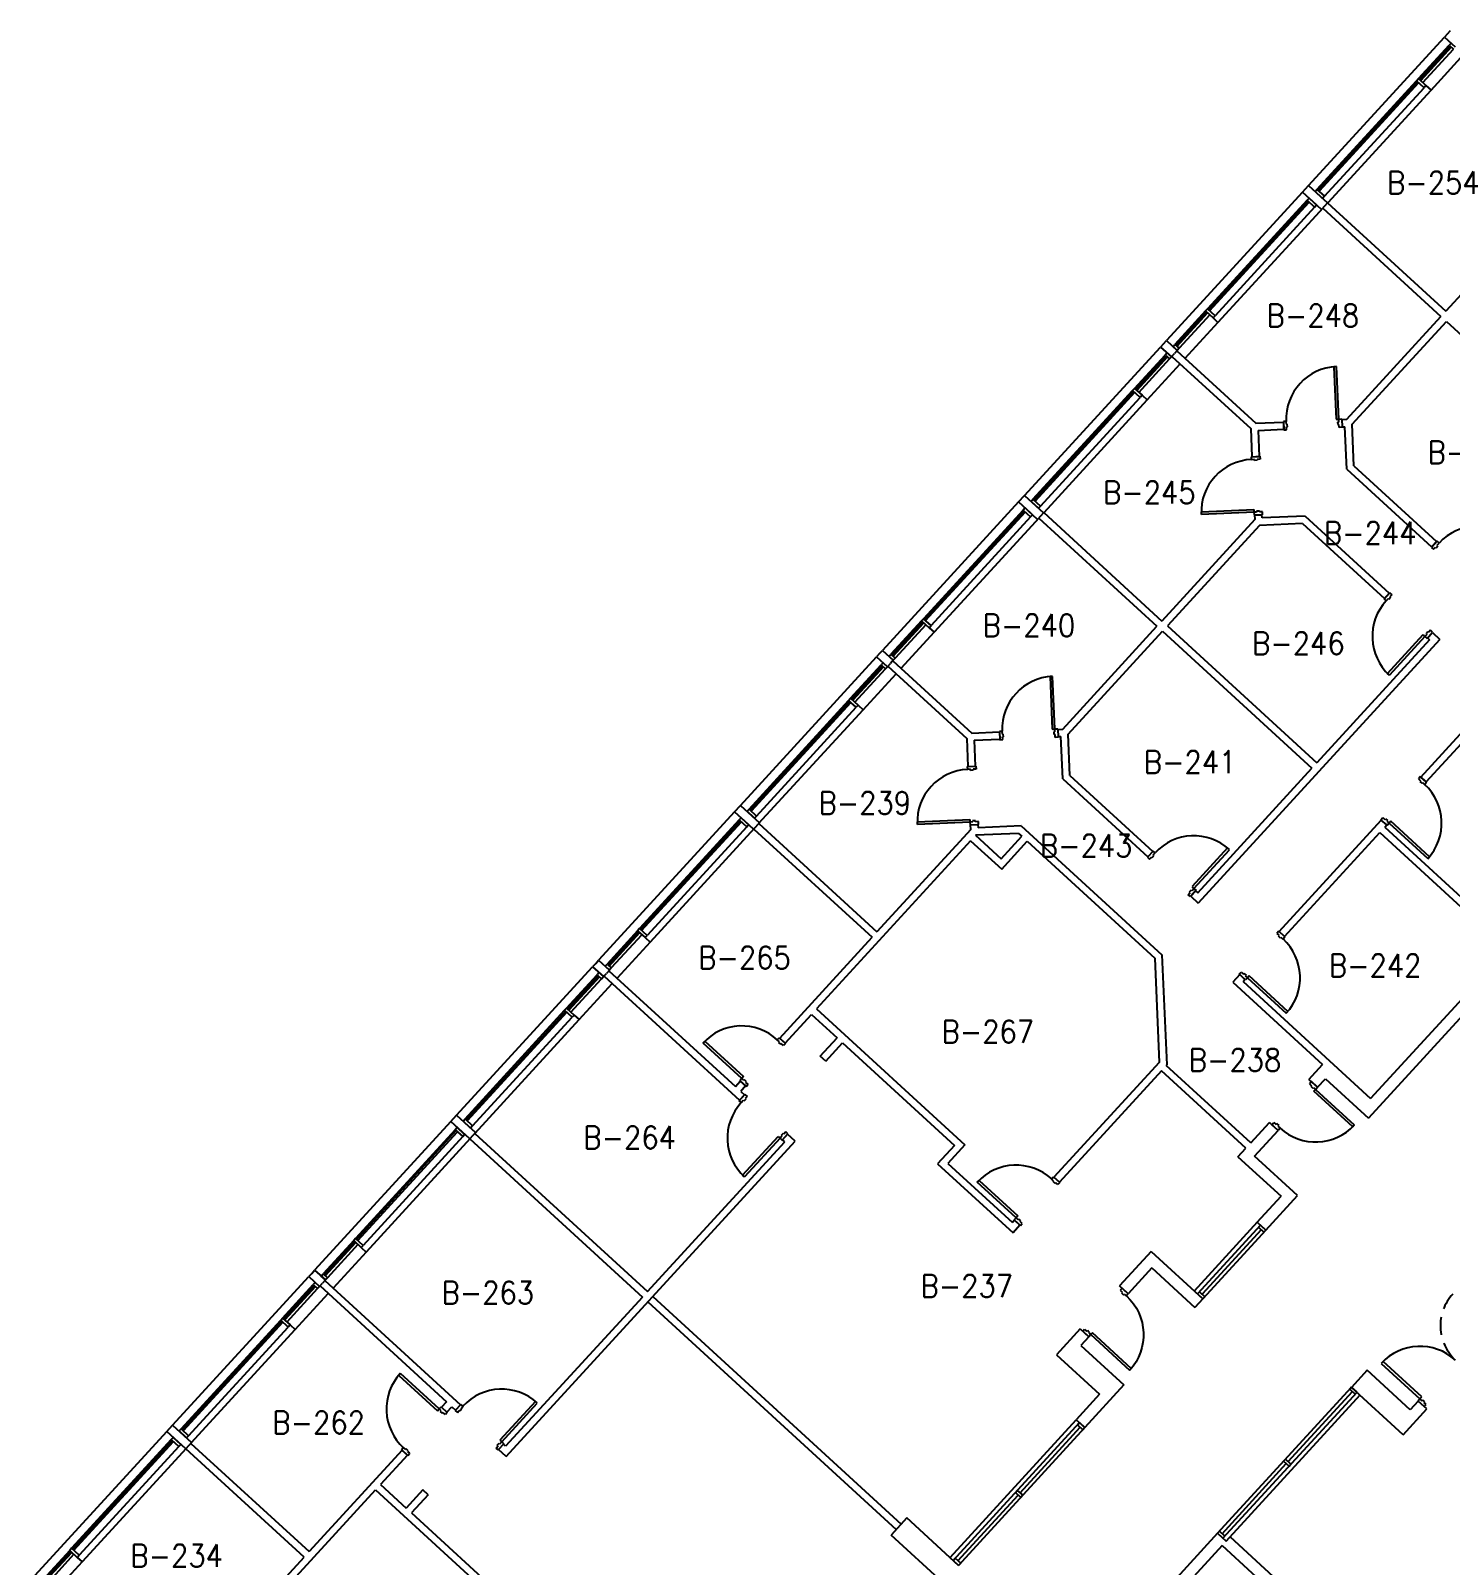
# Model space of a CAD drawing. Header units: inches. Extents: x 0 to 15110, y -1099 to 7181.
# Drawn here: x 2218 to 3191, y 2431 to 3482 of the extents above; entities that cross this region are included whole.
import ezdxf
from ezdxf.enums import TextEntityAlignment as Align

# ---------------------------------------------------------------- set-up
doc = ezdxf.new("R2010")
doc.units = ezdxf.units.IN
doc.header["$LTSCALE"] = 48
doc.header["$MEASUREMENT"] = 0
doc.linetypes.add('HIDDEN', pattern=[0.375, 0.25, -0.125])
doc.layers.get('0').update_dxf_attribs({"linetype": 'CONTINUOUS'})
for name, color, linetype in [('A-DOOR', 5, 'CONTINUOUS'), ('A-GLAZ', 1, 'CONTINUOUS'), ('A-GLAZ-DETL', 5, 'CONTINUOUS'), ('A-WALL', 7, 'CONTINUOUS'), ('A-WALL-SILL', 3, 'CONTINUOUS'), ('SP-RMNO', 7, 'CONTINUOUS'), ('SP-ROOM', 7, 'CONTINUOUS'), ('SP-ROOMF', 7, 'CONTINUOUS')]:
    doc.layers.add(name, color=color, linetype=linetype)
doc.layers.get('0').off()
doc.layers.get('SP-ROOM').off()
doc.layers.get('SP-ROOMF').off()
doc.styles.add('ROMANS', font='ROMANS', dxfattribs={"width": 0.78})

# ---------------------------------------------------------------- blocks, each defined once
blk = doc.blocks.new('FMGRM1')
at = {"style": 'ROMANS', "width": 0.9}
for tag, p in [('DATA1', (0, -0.284)), ('DATA2', (0, -0.443)), ('DATA3', (0, -0.602)), ('DATA4', (0, -0.762)), ('DATA5', (0, -0.921))]:
    blk.add_attdef(tag, text='', height=0.117, dxfattribs=at).set_placement(p, align=Align.CENTER)
at = {"layer": 'SP-RMNO', "style": 'ROMANS', "width": 0.9}
blk.add_attdef('RMNUMB', text='', height=0.16, dxfattribs=at).set_placement((0, 0), align=Align.MIDDLE)

msp = doc.modelspace()

# ---------------------------------------------------------------- linework, layer by layer
at = {"layer": 'A-DOOR', "linetype": 'Continuous'}
for p, q in [((3112.7, 3252), (3110.9, 3251.9)), ((3110.9, 3251.9), (3112.5, 3215.9)), ((3114.3, 3216), (3112.7, 3252)), ((3076.3, 3214.4), (3076.6, 3208.6)), ((3078.3, 3214.4), (3076.3, 3214.4)), ((3076.6, 3208.6), (3078.5, 3208.7)), ((3078.4, 3212.5), (3078.3, 3214.4)), ((3079, 3212.5), (3078.4, 3212.5)), ((3078.5, 3210.6), (3079.1, 3210.7)), ((3078.5, 3208.7), (3078.5, 3210.6)), ((3079.1, 3210.7), (3079, 3212.5)), ((3112.5, 3215.9), (3114.3, 3216)), ((3113.7, 3214), (3114.3, 3214.1)), ((3113.8, 3212.2), (3113.7, 3214)), ((3114.4, 3212.2), (3113.8, 3212.2)), ((3114.3, 3216), (3116.3, 3216.1)), ((3114.3, 3214.1), (3114.3, 3216)), ((3114.5, 3210.3), (3114.4, 3212.2)), ((3116.5, 3210.4), (3114.5, 3210.3)), ((3116.3, 3216.1), (3116.5, 3210.4)), ((3054.5, 3190.2), (3060.2, 3190.5)), ((3054.5, 3188.2), (3054.5, 3190.2)), ((3056.5, 3188.3), (3054.5, 3188.2)), ((3056.5, 3187.7), (3056.5, 3188.3)), ((3058.4, 3187.8), (3056.5, 3187.7)), ((3060.3, 3188.5), (3058.3, 3188.4)), ((3058.3, 3188.4), (3058.4, 3187.8)), ((3060.2, 3190.5), (3060.3, 3188.5)), ((3020.1, 3152.4), (3056, 3154)), ((3020.1, 3150.7), (3020.1, 3152.4)), ((3056.1, 3152.3), (3020.1, 3150.7)), ((3056, 3154), (3056.1, 3152.3)), ((3058, 3152.3), (3056.1, 3152.3)), ((3056.1, 3152.3), (3056.2, 3150.3)), ((3056.2, 3150.3), (3061.9, 3150.5)), ((3059.9, 3153), (3058, 3153)), ((3058, 3153), (3058, 3152.3)), ((3059.9, 3152.4), (3059.9, 3153)), ((3061.9, 3152.5), (3059.9, 3152.4)), ((3061.9, 3150.5), (3061.9, 3152.5)), ((3181.6, 3132.4), (3177.7, 3128.1)), ((3177.7, 3128.1), (3179.2, 3126.8)), ((3179.2, 3126.8), (3180.5, 3128.2)), ((3180.5, 3128.2), (3180.9, 3127.8)), ((3180.9, 3127.8), (3182.2, 3129.2)), ((3183.1, 3131), (3181.6, 3132.4)), ((3181.7, 3129.6), (3183.1, 3131)), ((3182.2, 3129.2), (3181.7, 3129.6)), ((3145.3, 3092.8), (3149.1, 3097)), ((3146.7, 3091.4), (3145.3, 3092.8)), ((3148, 3092.8), (3146.7, 3091.4)), ((3148.5, 3092.4), (3148, 3092.8)), ((3149.8, 3093.8), (3148.5, 3092.4)), ((3149.1, 3097), (3150.6, 3095.6)), ((3150.6, 3095.6), (3149.3, 3094.2)), ((3149.3, 3094.2), (3149.8, 3093.8)), ((3177.2, 3071.3), (3175.9, 3069.9)), ((3178.6, 3070), (3177.2, 3071.3)), ((3147.7, 3041.7), (3172, 3068.3)), ((3173.3, 3067.1), (3149, 3040.5)), ((3172, 3068.3), (3173.3, 3067.1)), ((3174.6, 3068.5), (3173.3, 3067.1)), ((3173.3, 3067.1), (3174.8, 3065.7)), ((3175.4, 3070.3), (3174.1, 3068.9)), ((3174.1, 3068.9), (3174.6, 3068.5)), ((3174.8, 3065.7), (3178.6, 3070)), ((3175.9, 3069.9), (3175.4, 3070.3)), ((2916.4, 3039.6), (2917.9, 3003.6)), ((2918.1, 3039.6), (2916.4, 3039.6)), ((2919.7, 3003.7), (2918.1, 3039.6)), ((3149, 3040.5), (3147.7, 3041.7)), ((2883.7, 3002.1), (2881.7, 3002)), ((2881.7, 3002), (2882, 2996.3)), ((2883.8, 3000.2), (2883.7, 3002.1)), ((2884.4, 3000.2), (2883.8, 3000.2)), ((2884, 2996.4), (2883.9, 2998.3)), ((2883.9, 2998.3), (2884.5, 2998.3)), ((2884.5, 2998.3), (2884.4, 3000.2)), ((2917.9, 3003.6), (2919.7, 3003.7)), ((2919.2, 2999.8), (2919.2, 3001.7)), ((2919.2, 3001.7), (2919.8, 3001.7)), ((2919.9, 2999.9), (2919.2, 2999.8)), ((2919.7, 3003.7), (2921.7, 3003.8)), ((2919.8, 3001.7), (2919.7, 3003.7)), ((2919.9, 2997.9), (2919.9, 2999.9)), ((2921.9, 2998), (2919.9, 2997.9)), ((2921.7, 3003.8), (2921.9, 2998)), ((2882, 2996.3), (2884, 2996.4)), ((2859.9, 2977.9), (2865.6, 2978.1)), ((2860, 2975.9), (2859.9, 2977.9)), ((2865.7, 2976.1), (2863.8, 2976)), ((2865.6, 2978.1), (2865.7, 2976.1)), ((2861.9, 2976), (2860, 2975.9)), ((2861.9, 2975.3), (2861.9, 2976)), ((2863.8, 2975.4), (2861.9, 2975.3)), ((2863.8, 2976), (2863.8, 2975.4)), ((3170.2, 2971), (3168.8, 2969.5)), ((3168.8, 2969.5), (3170.2, 2968.2)), ((3170.2, 2968.2), (3169.8, 2967.7)), ((3169.8, 2967.7), (3171.2, 2966.5)), ((3174.4, 2967.1), (3170.2, 2971)), ((3171.2, 2966.5), (3171.6, 2966.9)), ((3171.6, 2966.9), (3173.1, 2965.6)), ((3173.1, 2965.6), (3174.4, 2967.1)), ((2825.5, 2940.1), (2861.5, 2941.7)), ((2825.6, 2938.3), (2825.5, 2940.1)), ((2861.5, 2939.9), (2825.6, 2938.3)), ((2861.5, 2941.7), (2861.5, 2939.9)), ((2863.5, 2940), (2861.5, 2939.9)), ((2861.5, 2939.9), (2861.6, 2937.9)), ((2861.6, 2937.9), (2867.4, 2938.2)), ((2865.3, 2940.7), (2863.4, 2940.6)), ((2863.4, 2940.6), (2863.5, 2940)), ((2865.3, 2940.1), (2865.3, 2940.7)), ((2867.3, 2940.2), (2865.3, 2940.1)), ((2867.4, 2938.2), (2867.3, 2940.2)), ((3143.1, 2941.5), (3144.5, 2943)), ((3147.4, 2937.6), (3143.1, 2941.5)), ((3144.5, 2943), (3145.9, 2941.7)), ((3145.9, 2941.7), (3146.3, 2942.1)), ((3146.3, 2942.1), (3147.7, 2940.9)), ((3147.7, 2940.9), (3147.3, 2940.4)), ((3147.3, 2940.4), (3148.7, 2939.1)), ((3148.7, 2939.1), (3147.4, 2937.6)), ((3149.9, 2940.4), (3148.7, 2939.1)), ((3148.7, 2939.1), (3175.3, 2914.8)), ((3176.5, 2916), (3149.9, 2940.4)), ((2987, 2920), (2983.1, 2915.8)), ((2983.1, 2915.8), (2984.6, 2914.5)), ((2984.6, 2914.5), (2985.9, 2915.9)), ((2985.9, 2915.9), (2986.4, 2915.5)), ((2986.4, 2915.5), (2987.6, 2916.8)), ((2988.5, 2918.7), (2987, 2920)), ((2987.2, 2917.3), (2988.5, 2918.7)), ((2987.6, 2916.8), (2987.2, 2917.3)), ((3038.1, 2922.1), (3013.7, 2895.6)), ((3015, 2894.4), (3039.3, 2920.9)), ((3039.3, 2920.9), (3038.1, 2922.1)), ((3175.3, 2914.8), (3176.5, 2916)), ((3012, 2892), (3013.3, 2893.4)), ((3012.4, 2891.6), (3012, 2892)), ((3016.5, 2893), (3012.6, 2888.8)), ((3013.3, 2893.4), (3013.7, 2892.9)), ((3013.7, 2895.6), (3015, 2894.4)), ((3013.7, 2892.9), (3015, 2894.4)), ((3015, 2894.4), (3016.5, 2893)), ((3011.1, 2890.1), (3012.4, 2891.6)), ((3012.6, 2888.8), (3011.1, 2890.1)), ((3073.1, 2865.1), (3071.8, 2863.6)), ((3071.8, 2863.6), (3073.2, 2862.3)), ((3073.2, 2862.3), (3072.8, 2861.8)), ((3072.8, 2861.8), (3074.1, 2860.5)), ((3077.3, 2861.2), (3073.1, 2865.1)), ((3074.1, 2860.5), (3074.6, 2861)), ((3074.6, 2861), (3076, 2859.7)), ((3076, 2859.7), (3077.3, 2861.2)), ((3046.1, 2835.6), (3047.4, 2837)), ((3050.3, 2831.7), (3046.1, 2835.6)), ((3047.4, 2837), (3048.9, 2835.7)), ((3048.9, 2835.7), (3049.3, 2836.2)), ((3049.3, 2836.2), (3050.7, 2834.9)), ((3050.7, 2834.9), (3050.2, 2834.5)), ((3050.2, 2834.5), (3051.7, 2833.2)), ((3051.7, 2833.2), (3050.3, 2831.7)), ((3052.9, 2834.4), (3051.7, 2833.2)), ((3051.7, 2833.2), (3078.2, 2808.8)), ((3079.4, 2810.1), (3052.9, 2834.4)), ((3078.2, 2808.8), (3079.4, 2810.1)), ((2678.7, 2788.4), (2679.9, 2789.7)), ((2705.2, 2764.1), (2678.7, 2788.4)), ((2679.9, 2789.7), (2706.4, 2765.4)), ((2729.5, 2790.6), (2730.9, 2792.1)), ((2731, 2789.3), (2729.5, 2790.6)), ((2730.5, 2788.8), (2731, 2789.3)), ((2731.9, 2787.6), (2730.5, 2788.8)), ((2730.9, 2792.1), (2735.1, 2788.2)), ((2732.4, 2788), (2731.9, 2787.6)), ((2733.8, 2786.7), (2732.4, 2788)), ((2735.1, 2788.2), (2733.8, 2786.7)), ((2705.2, 2764.1), (2703.9, 2762.6)), ((2703.9, 2762.6), (2708.1, 2758.7)), ((2706.4, 2765.4), (2705.2, 2764.1)), ((2706.6, 2762.8), (2705.2, 2764.1)), ((2707.1, 2763.2), (2706.6, 2762.8)), ((2708.5, 2761.9), (2707.1, 2763.2)), ((2708, 2761.5), (2708.5, 2761.9)), ((2709.5, 2760.2), (2708, 2761.5)), ((2708.1, 2758.7), (2709.5, 2760.2)), ((3095.5, 2762), (3094.2, 2760.5)), ((3094.2, 2760.5), (3095.6, 2759.2)), ((3095.6, 2759.2), (3095.2, 2758.8)), ((3095.2, 2758.8), (3096.5, 2757.5)), ((3099.7, 2758.1), (3095.5, 2762)), ((3096.5, 2757.5), (3097, 2758)), ((3097, 2758), (3098.4, 2756.7)), ((3097.2, 2755.4), (3098.4, 2756.7)), ((3123.8, 2731), (3097.2, 2755.4)), ((3098.4, 2756.7), (3099.7, 2758.1)), ((3098.4, 2756.7), (3124.9, 2732.3)), ((2703.4, 2748.9), (2707.3, 2753.2)), ((2704.9, 2747.6), (2703.4, 2748.9)), ((2706.2, 2749), (2704.9, 2747.6)), ((2706.6, 2748.6), (2706.2, 2749)), ((2707.9, 2750), (2706.6, 2748.6)), ((2707.3, 2753.2), (2708.8, 2751.8)), ((2708.8, 2751.8), (2707.5, 2750.4)), ((2707.5, 2750.4), (2707.9, 2750)), ((2705.8, 2697.9), (2730.1, 2724.5)), ((2730.1, 2724.5), (2731.4, 2723.3)), ((2732.7, 2724.7), (2731.4, 2723.3)), ((2733.5, 2726.5), (2732.3, 2725.1)), ((2732.3, 2725.1), (2732.7, 2724.7)), ((2732.9, 2721.9), (2736.8, 2726.2)), ((2734, 2726.1), (2733.5, 2726.5)), ((2735.3, 2727.5), (2734, 2726.1)), ((2736.8, 2726.2), (2735.3, 2727.5)), ((3068.5, 2732.5), (3069.8, 2734)), ((3072.7, 2728.6), (3068.5, 2732.5)), ((3069.8, 2734), (3071.3, 2732.7)), ((3071.3, 2732.7), (3071.7, 2733.2)), ((3071.7, 2733.2), (3073.1, 2731.9)), ((3073.1, 2731.9), (3072.6, 2731.4)), ((3072.6, 2731.4), (3074.1, 2730.1)), ((3074.1, 2730.1), (3072.7, 2728.6)), ((3124.9, 2732.3), (3123.8, 2731)), ((2731.4, 2723.3), (2707.1, 2696.7)), ((2731.4, 2723.3), (2732.9, 2721.9)), ((2707.1, 2696.7), (2705.8, 2697.9)), ((2866.6, 2693), (2867.8, 2694.3)), ((2893.2, 2668.7), (2866.6, 2693)), ((2867.8, 2694.3), (2894.4, 2670)), ((2917.5, 2695.2), (2918.8, 2696.7)), ((2918.9, 2693.9), (2917.5, 2695.2)), ((2918.5, 2693.5), (2918.9, 2693.9)), ((2919.9, 2692.2), (2918.5, 2693.5)), ((2918.8, 2696.7), (2923.1, 2692.8)), ((2920.3, 2692.7), (2919.9, 2692.2)), ((2921.7, 2691.4), (2920.3, 2692.7)), ((2923.1, 2692.8), (2921.7, 2691.4)), ((2893.2, 2668.7), (2891.8, 2667.2)), ((2891.8, 2667.2), (2896.1, 2663.3)), ((2894.4, 2670), (2893.2, 2668.7)), ((2894.6, 2667.4), (2893.2, 2668.7)), ((2895, 2667.8), (2894.6, 2667.4)), ((2896.4, 2666.6), (2895, 2667.8)), ((2896, 2666.1), (2896.4, 2666.6)), ((2897.4, 2664.8), (2896, 2666.1)), ((2896.1, 2663.3), (2897.4, 2664.8)), ((2965.8, 2620.5), (2964.4, 2619)), ((2964.4, 2619), (2965.9, 2617.7)), ((2970, 2616.6), (2965.8, 2620.5)), ((2965.9, 2617.7), (2965.4, 2617.2)), ((2965.4, 2617.2), (2966.8, 2615.9)), ((2966.8, 2615.9), (2967.2, 2616.4)), ((2967.2, 2616.4), (2968.7, 2615.1)), ((2968.7, 2615.1), (2970, 2616.6)), ((2938.8, 2591), (2940.1, 2592.4)), ((2943, 2587.1), (2938.8, 2591)), ((2940.1, 2592.4), (2941.5, 2591.1)), ((2941.5, 2591.1), (2942, 2591.6)), ((2942, 2591.6), (2943.3, 2590.3)), ((2943.3, 2590.3), (2942.9, 2589.9)), ((2942.9, 2589.9), (2944.4, 2588.6)), ((2944.4, 2588.6), (2943, 2587.1)), ((2945.5, 2589.8), (2944.4, 2588.6)), ((2944.4, 2588.6), (2970.9, 2564.2)), ((2972.1, 2565.5), (2945.5, 2589.8)), ((3144.6, 2570.2), (3143.4, 2568.9)), ((3143.4, 2568.9), (3169.9, 2544.6)), ((3171.1, 2545.9), (3144.6, 2570.2)), ((2471.3, 2562), (2470.1, 2560.7)), ((2470.1, 2560.7), (2496.6, 2536.4)), ((2497.8, 2537.7), (2471.3, 2562)), ((2970.9, 2564.2), (2972.1, 2565.5)), ((3169.9, 2544.6), (3171.1, 2545.9)), ((2496.6, 2536.4), (2497.8, 2537.7)), ((2497.8, 2537.7), (2499.2, 2539.2)), ((2499.2, 2536.4), (2497.8, 2537.7)), ((2498.8, 2535.9), (2499.2, 2536.4)), ((2500.2, 2534.7), (2498.8, 2535.9)), ((2499.2, 2539.2), (2503.4, 2535.3)), ((2500.6, 2535.1), (2500.2, 2534.7)), ((2502.1, 2533.8), (2500.6, 2535.1)), ((2503.4, 2535.3), (2502.1, 2533.8)), ((2512.7, 2540.8), (2508.8, 2536.6)), ((2508.8, 2536.6), (2510.3, 2535.3)), ((2510.3, 2535.3), (2511.6, 2536.7)), ((2511.6, 2536.7), (2512.1, 2536.3)), ((2512.1, 2536.3), (2513.3, 2537.6)), ((2514.2, 2539.5), (2512.7, 2540.8)), ((2512.9, 2538.1), (2514.2, 2539.5)), ((2513.3, 2537.6), (2512.9, 2538.1)), ((2563.8, 2542.9), (2539.4, 2516.4)), ((2540.7, 2515.2), (2565.1, 2541.7)), ((2565.1, 2541.7), (2563.8, 2542.9)), ((3169.9, 2544.6), (3168.6, 2543.1)), ((3168.6, 2543.1), (3172.8, 2539.3)), ((3171.4, 2543.3), (3169.9, 2544.6)), ((3171.8, 2543.8), (3171.4, 2543.3)), ((3173.2, 2542.5), (3171.8, 2543.8)), ((3172.7, 2542), (3173.2, 2542.5)), ((3174.2, 2540.7), (3172.7, 2542)), ((3172.8, 2539.3), (3174.2, 2540.7)), ((2537.7, 2512.8), (2539, 2514.2)), ((2542.2, 2513.8), (2538.3, 2509.6)), ((2539, 2514.2), (2539.4, 2513.7)), ((2539.4, 2516.4), (2540.7, 2515.2)), ((2539.4, 2513.7), (2540.7, 2515.2)), ((2540.7, 2515.2), (2542.2, 2513.8)), ((2473.5, 2511.2), (2472.1, 2509.7)), ((2472.1, 2509.7), (2476.4, 2505.8)), ((2474.9, 2509.9), (2473.5, 2511.2)), ((2475.3, 2510.3), (2474.9, 2509.9)), ((2476.7, 2509.1), (2475.3, 2510.3)), ((2476.3, 2508.6), (2476.7, 2509.1)), ((2477.7, 2507.3), (2476.3, 2508.6)), ((2476.4, 2505.8), (2477.7, 2507.3)), ((2536.8, 2510.9), (2538.2, 2512.4)), ((2538.3, 2509.6), (2536.8, 2510.9)), ((2538.2, 2512.4), (2537.7, 2512.8))]:
    msp.add_line(p, q, dxfattribs=at)
at = {"layer": 'A-DOOR', "linetype": 'HIDDEN'}
msp.add_arc((3215.9, 2594.8), 32, 137.4945, 227.4945, dxfattribs=at)
at = {"layer": 'A-DOOR', "linetype": 'Continuous'}
msp.add_arc((3169.9, 2544.6), 36, 47.4945, 137.4945, dxfattribs=at)
for centre, major_axis, start_param, end_param in [((3114.3, 3216), (-25.5, 25.5), -0.741766, 0.82903), ((3056.1, 3152.3), (-25.5, 25.5), -0.741762, 0.829034), ((3209.6, 3106.7), (-25.5, 25.5), -1.527163, 0.043633), ((3173.3, 3067.1), (25.5, 25.5), 1.61443, 3.185226), ((2919.7, 3003.7), (-25.5, 25.5), -0.741766, 0.82903), ((2861.5, 2939.9), (-25.5, 25.5), -0.741762, 0.829034), ((3148.7, 2939.1), (-25.5, 25.5), 3.185226, 4.756022), ((3015, 2894.4), (25.5, 25.5), 0.043633, 1.614429), ((3051.7, 2833.2), (25.5, 25.5), 4.756022, 6.326818), ((2705.2, 2764.1), (25.5, 25.5), 0.043633, 1.61443), ((2731.4, 2723.3), (25.5, 25.5), 1.61443, 3.185226), ((3098.4, 2756.7), (-25.5, 25.5), 1.61443, 3.185226), ((2893.2, 2668.7), (-25.5, 25.5), -1.527163, 0.043633), ((2497.8, 2537.7), (25.5, 25.5), 1.614429, 3.185226), ((2540.7, 2515.2), (25.5, 25.5), 0.043633, 1.614429)]:
    msp.add_ellipse(centre, major_axis=major_axis, ratio=1, start_param=start_param, end_param=end_param, dxfattribs=at)
at = {"layer": 'A-DOOR', "linetype": 'Continuous', "extrusion": (0, 0, -1)}
msp.add_ellipse((2944.4, 2588.6), major_axis=(-25.5, 25.5), ratio=1, start_param=1.527162, end_param=3.097958, dxfattribs=at)
at = {"layer": 'A-GLAZ', "linetype": 'Continuous'}
for p, q in [((3168.9, 3449.4), (3189.8, 3472.2)), ((3190.6, 3471.5), (3169.6, 3448.7)), ((3191.3, 3470.9), (3170.4, 3448)), ((3171.8, 3446.7), (3192.8, 3469.5)), ((3099.3, 3373.4), (3167.5, 3447.9)), ((3168.3, 3447.2), (3100, 3372.7)), ((3169, 3446.5), (3100.8, 3372.1)), ((3104.5, 3368.7), (3172.7, 3443.1)), ((3174, 3444.6), (3177.5, 3441.5)), ((3092.5, 3366), (3024.3, 3291.6)), ((3025, 3290.9), (3093.3, 3365.4)), ((3025.8, 3290.2), (3094, 3364.7)), ((3097.7, 3361.3), (3029.5, 3286.8)), ((3023, 3290.1), (3002, 3267.2)), ((3002.8, 3266.6), (3023.7, 3289.4)), ((3003.5, 3265.9), (3024.4, 3288.8)), ((3025.9, 3287.4), (3005, 3264.5)), ((3028.1, 3285.4), (3031.5, 3282.2)), ((2974.3, 3237), (2995.3, 3259.9)), ((2996, 3259.2), (2975.1, 3236.3)), ((2996.7, 3258.5), (2975.8, 3235.7)), ((2977.3, 3234.3), (2998.2, 3257.2)), ((2904.7, 3161.1), (2973, 3235.5)), ((2973.7, 3234.9), (2905.5, 3160.4)), ((2974.4, 3234.2), (2906.2, 3159.7)), ((2909.9, 3156.3), (2978.1, 3230.8)), ((2979.5, 3232.3), (2982.9, 3229.2)), ((2898, 3153.7), (2829.7, 3079.2)), ((2830.5, 3078.6), (2898.7, 3153)), ((2831.2, 3077.9), (2899.5, 3152.4)), ((2903.1, 3149), (2834.9, 3074.5)), ((2828.4, 3077.8), (2807.4, 3054.9)), ((2808.2, 3054.2), (2829.1, 3077.1)), ((2808.9, 3053.6), (2829.9, 3076.4)), ((2831.3, 3075.1), (2810.4, 3052.2)), ((2833.6, 3073), (2837, 3069.9)), ((2779.7, 3024.7), (2800.7, 3047.5)), ((2801.4, 3046.9), (2780.5, 3024)), ((2802.2, 3046.2), (2781.2, 3023.3)), ((2782.7, 3022), (2803.6, 3044.8)), ((2710.2, 2948.7), (2778.4, 3023.2)), ((2779.1, 3022.5), (2710.9, 2948.1)), ((2779.9, 3021.9), (2711.6, 2947.4)), ((2715.3, 2944), (2783.6, 3018.5)), ((2784.9, 3020), (2788.3, 3016.8)), ((2703.4, 2941.4), (2635.2, 2866.9)), ((2635.9, 2866.2), (2704.1, 2940.7)), ((2636.6, 2865.6), (2704.9, 2940)), ((2708.6, 2936.6), (2640.3, 2862.2)), ((2633.8, 2865.4), (2612.9, 2842.6)), ((2613.6, 2841.9), (2634.6, 2864.8)), ((2614.4, 2841.2), (2635.3, 2864.1)), ((2636.8, 2862.7), (2615.8, 2839.9)), ((2639, 2860.7), (2642.4, 2857.6)), ((2585.2, 2812.3), (2606.1, 2835.2)), ((2606.9, 2834.5), (2585.9, 2811.7)), ((2607.6, 2833.9), (2586.7, 2811)), ((2588.1, 2809.6), (2609.1, 2832.5)), ((2515.6, 2736.4), (2583.8, 2810.9)), ((2584.6, 2810.2), (2516.3, 2735.7)), ((2585.3, 2809.5), (2517.1, 2735.1)), ((2520.8, 2731.7), (2589, 2806.1)), ((2590.3, 2807.6), (2593.7, 2804.5)), ((2508.8, 2729), (2440.6, 2654.6)), ((2441.3, 2653.9), (2509.6, 2728.4)), ((2442.1, 2653.2), (2510.3, 2727.7)), ((2514, 2724.3), (2445.8, 2649.8)), ((3060.7, 2663.7), (3017.4, 2616.5)), ((2439.3, 2653.1), (2418.3, 2630.2)), ((2419, 2629.6), (2440, 2652.4)), ((2419.8, 2628.9), (2440.7, 2651.7)), ((2442.2, 2650.4), (2421.3, 2627.5)), ((3061.2, 2660.5), (3020.6, 2616.3)), ((2444.4, 2648.4), (2447.8, 2645.2)), ((2390.6, 2600), (2411.6, 2622.9)), ((2412.3, 2622.2), (2391.3, 2599.3)), ((2413, 2621.5), (2392.1, 2598.7)), ((2393.6, 2597.3), (2414.5, 2620.2)), ((2321, 2524.1), (2389.3, 2598.5)), ((2390, 2597.9), (2321.8, 2523.4)), ((2390.7, 2597.2), (2322.5, 2522.7)), ((2326.2, 2519.3), (2394.4, 2593.8)), ((2395.8, 2595.3), (2399.2, 2592.2)), ((3034.9, 2449.1), (3126.8, 2549.3)), ((3079.7, 2501.6), (3123.6, 2549.6)), ((2850.1, 2433.9), (2936.6, 2528.3)), ((2895.9, 2480.1), (2937.1, 2525.1)), ((2314.3, 2516.7), (2246, 2442.2)), ((2246.8, 2441.6), (2315, 2516)), ((2247.5, 2440.9), (2315.7, 2515.3)), ((2319.4, 2512), (2251.2, 2437.5)), ((3034.4, 2452.2), (3078.3, 2500.2)), ((2853.3, 2433.7), (2894.5, 2478.7)), ((2244.7, 2440.8), (2223.7, 2417.9)), ((2224.5, 2417.2), (2245.4, 2440.1)), ((2225.2, 2416.6), (2246.2, 2439.4)), ((2247.6, 2438.1), (2226.7, 2415.2)), ((2249.8, 2436), (2253.3, 2432.9))]:
    msp.add_line(p, q, dxfattribs=at)
at = {"layer": 'A-GLAZ-DETL', "linetype": 'Continuous'}
for p, q in [((3191.2, 3473.7), (3189.8, 3472.2)), ((3189.8, 3472.2), (3192.8, 3469.5)), ((3167.5, 3447.9), (3168.9, 3449.4)), ((3168.9, 3449.4), (3174, 3444.6)), ((3172.7, 3443.1), (3167.5, 3447.9)), ((3174, 3444.6), (3172.7, 3443.1)), ((3093.9, 3367.5), (3092.5, 3366)), ((3092.5, 3366), (3097.7, 3361.3)), ((3099.1, 3362.8), (3093.9, 3367.5)), ((3098, 3371.9), (3099.3, 3373.4)), ((3103.1, 3367.2), (3098, 3371.9)), ((3099.3, 3373.4), (3104.5, 3368.7)), ((3104.5, 3368.7), (3103.1, 3367.2)), ((3097.7, 3361.3), (3099.1, 3362.8)), ((3024.3, 3291.6), (3023, 3290.1)), ((3029.5, 3286.8), (3024.3, 3291.6)), ((3023, 3290.1), (3028.1, 3285.4)), ((3028.1, 3285.4), (3029.5, 3286.8)), ((2996.6, 3261.3), (2995.3, 3259.9)), ((2999.6, 3258.6), (2996.6, 3261.3)), ((3000.7, 3265.8), (3002, 3267.2)), ((3003.6, 3263.1), (3000.7, 3265.8)), ((3002, 3267.2), (3005, 3264.5)), ((3005, 3264.5), (3003.6, 3263.1)), ((2995.3, 3259.9), (2998.2, 3257.2)), ((2998.2, 3257.2), (2999.6, 3258.6)), ((2973, 3235.5), (2974.3, 3237)), ((2978.1, 3230.8), (2973, 3235.5)), ((2974.3, 3237), (2979.5, 3232.3)), ((2979.5, 3232.3), (2978.1, 3230.8)), ((2899.3, 3155.2), (2898, 3153.7)), ((2904.5, 3150.5), (2899.3, 3155.2)), ((2903.4, 3159.6), (2904.7, 3161.1)), ((2908.5, 3154.9), (2903.4, 3159.6)), ((2904.7, 3161.1), (2909.9, 3156.3)), ((2909.9, 3156.3), (2908.5, 3154.9)), ((2898, 3153.7), (2903.1, 3149)), ((2903.1, 3149), (2904.5, 3150.5)), ((2829.7, 3079.2), (2828.4, 3077.8)), ((2828.4, 3077.8), (2833.6, 3073)), ((2834.9, 3074.5), (2829.7, 3079.2)), ((2833.6, 3073), (2834.9, 3074.5)), ((2806.1, 3053.4), (2807.4, 3054.9)), ((2809, 3050.7), (2806.1, 3053.4)), ((2807.4, 3054.9), (2810.4, 3052.2)), ((2810.4, 3052.2), (2809, 3050.7)), ((2802, 3049), (2800.7, 3047.5)), ((2800.7, 3047.5), (2803.6, 3044.8)), ((2805, 3046.3), (2802, 3049)), ((2803.6, 3044.8), (2805, 3046.3)), ((2778.4, 3023.2), (2779.7, 3024.7)), ((2783.6, 3018.5), (2778.4, 3023.2)), ((2779.7, 3024.7), (2784.9, 3020)), ((2784.9, 3020), (2783.6, 3018.5)), ((2708.8, 2947.3), (2710.2, 2948.7)), ((2714, 2942.5), (2708.8, 2947.3)), ((2710.2, 2948.7), (2715.3, 2944)), ((2704.8, 2942.8), (2703.4, 2941.4)), ((2703.4, 2941.4), (2708.6, 2936.6)), ((2709.9, 2938.1), (2704.8, 2942.8)), ((2708.6, 2936.6), (2709.9, 2938.1)), ((2715.3, 2944), (2714, 2942.5)), ((2635.2, 2866.9), (2633.8, 2865.4)), ((2633.8, 2865.4), (2639, 2860.7)), ((2640.3, 2862.2), (2635.2, 2866.9)), ((2639, 2860.7), (2640.3, 2862.2)), ((2611.5, 2841.1), (2612.9, 2842.6)), ((2614.5, 2838.4), (2611.5, 2841.1)), ((2612.9, 2842.6), (2615.8, 2839.9)), ((2615.8, 2839.9), (2614.5, 2838.4)), ((2607.5, 2836.7), (2606.1, 2835.2)), ((2606.1, 2835.2), (2609.1, 2832.5)), ((2610.4, 2834), (2607.5, 2836.7)), ((2609.1, 2832.5), (2610.4, 2834)), ((2583.8, 2810.9), (2585.2, 2812.3)), ((2589, 2806.1), (2583.8, 2810.9)), ((2585.2, 2812.3), (2590.3, 2807.6)), ((2590.3, 2807.6), (2589, 2806.1)), ((2514.2, 2734.9), (2515.6, 2736.4)), ((2519.4, 2730.2), (2514.2, 2734.9)), ((2515.6, 2736.4), (2520.8, 2731.7)), ((2510.2, 2730.5), (2508.8, 2729)), ((2508.8, 2729), (2514, 2724.3)), ((2515.3, 2725.8), (2510.2, 2730.5)), ((2514, 2724.3), (2515.3, 2725.8)), ((2520.8, 2731.7), (2519.4, 2730.2)), ((3060.7, 2663.7), (3059.3, 2662.2)), ((3059.3, 2662.2), (3063, 2658.8)), ((3064.3, 2660.3), (3060.7, 2663.7)), ((2440.6, 2654.6), (2439.3, 2653.1)), ((2439.3, 2653.1), (2444.4, 2648.4)), ((2445.8, 2649.8), (2440.6, 2654.6)), ((3063, 2658.8), (3064.3, 2660.3)), ((2444.4, 2648.4), (2445.8, 2649.8)), ((2417, 2628.8), (2418.3, 2630.2)), ((2418.3, 2630.2), (2421.3, 2627.5)), ((2412.9, 2624.3), (2411.6, 2622.9)), ((2411.6, 2622.9), (2414.5, 2620.2)), ((2415.9, 2621.6), (2412.9, 2624.3)), ((2414.5, 2620.2), (2415.9, 2621.6)), ((2419.9, 2626.1), (2417, 2628.8)), ((2421.3, 2627.5), (2419.9, 2626.1)), ((3017.4, 2616.5), (3018.8, 2618)), ((3021.1, 2613.1), (3017.4, 2616.5)), ((3018.8, 2618), (3022.5, 2614.6)), ((3022.5, 2614.6), (3021.1, 2613.1)), ((2389.3, 2598.5), (2390.6, 2600)), ((2394.4, 2593.8), (2389.3, 2598.5)), ((2390.6, 2600), (2395.8, 2595.3)), ((2395.8, 2595.3), (2394.4, 2593.8)), ((3123.1, 2552.7), (3121.8, 2551.2)), ((3121.8, 2551.2), (3125.4, 2547.9)), ((3126.8, 2549.3), (3123.1, 2552.7)), ((3125.4, 2547.9), (3126.8, 2549.3)), ((2319.7, 2522.6), (2321, 2524.1)), ((2321, 2524.1), (2326.2, 2519.3)), ((2935.2, 2526.8), (2936.6, 2528.3)), ((2938.9, 2523.4), (2935.2, 2526.8)), ((2936.6, 2528.3), (2940.3, 2524.9)), ((2940.3, 2524.9), (2938.9, 2523.4)), ((2315.6, 2518.2), (2314.3, 2516.7)), ((2314.3, 2516.7), (2319.4, 2512)), ((2320.8, 2513.4), (2315.6, 2518.2)), ((2319.4, 2512), (2320.8, 2513.4)), ((2324.8, 2517.9), (2319.7, 2522.6)), ((2326.2, 2519.3), (2324.8, 2517.9)), ((3077.8, 2503.3), (3076.5, 2501.8)), ((3081.5, 2499.9), (3077.8, 2503.3)), ((3076.5, 2501.8), (3080.2, 2498.5)), ((3080.2, 2498.5), (3081.5, 2499.9)), ((2892.7, 2480.4), (2894, 2481.8)), ((2894, 2481.8), (2897.7, 2478.5)), ((2896.4, 2477), (2892.7, 2480.4)), ((2897.7, 2478.5), (2896.4, 2477)), ((3032.6, 2453.9), (3031.2, 2452.5)), ((3031.2, 2452.5), (3034.9, 2449.1)), ((3036.3, 2450.5), (3032.6, 2453.9)), ((3034.9, 2449.1), (3036.3, 2450.5)), ((2246, 2442.2), (2244.7, 2440.8)), ((2244.7, 2440.8), (2249.8, 2436)), ((2251.2, 2437.5), (2246, 2442.2)), ((2249.8, 2436), (2251.2, 2437.5)), ((2850.1, 2433.9), (2851.5, 2435.4)), ((2853.8, 2430.5), (2850.1, 2433.9)), ((2851.5, 2435.4), (2855.2, 2432)), ((2855.2, 2432), (2853.8, 2430.5))]:
    msp.add_line(p, q, dxfattribs=at)
at = {"layer": 'A-WALL', "linetype": 'Continuous'}
for p, q in [((3188.8, 3479.9), (3190.8, 3482.2)), ((3188.8, 3479.9), (3186.8, 3477.7)), ((3186.8, 3477.7), (3194.1, 3471)), ((3732.9, 3389.9), (3134.6, 2737)), ((3089.5, 3371.6), (3093.5, 3376)), ((3093.5, 3376), (3106.5, 3364.1)), ((3102.5, 3359.7), (3089.5, 3371.6)), ((3106.5, 3364.1), (3102.5, 3359.7)), ((3103.3, 3360.5), (3184.3, 3286.3)), ((3106.6, 3364.2), (3187.6, 3290)), ((3251.3, 3359.4), (3187.6, 3290)), ((3119.7, 3215.9), (3184.3, 3286.3)), ((3123.4, 3212.5), (3188, 3282.9)), ((3188, 3282.9), (3290.4, 3189)), ((2994.2, 3267.6), (2992.2, 3265.4)), ((2992.2, 3265.4), (2999.6, 3258.6)), ((2994.2, 3267.6), (2996.2, 3269.8)), ((2996.2, 3269.8), (3003.6, 3263.1)), ((2999.6, 3258.6), (3001.6, 3260.9)), ((3003.6, 3263.1), (3001.6, 3260.9)), ((3003.3, 3262.7), (3057.4, 3213.2)), ((2999.9, 3259), (3054, 3209.5)), ((3054, 3209.5), (3054.8, 3190.2)), ((3057.4, 3213.2), (3076.3, 3214)), ((3059, 3208.2), (3076.5, 3209)), ((3059, 3208.2), (3059.8, 3190.4)), ((3076.3, 3214), (3076.5, 3209)), ((3116.3, 3215.7), (3119.7, 3215.9)), ((3116.3, 3215.7), (3116.5, 3210.7)), ((3116.5, 3210.7), (3118.5, 3210.8)), ((3119.8, 3181.7), (3118.5, 3210.8)), ((3124.7, 3184), (3123.4, 3212.5)), ((3054.8, 3190.2), (3059.8, 3190.4)), ((3119.8, 3181.7), (3177.9, 3128.4)), ((3124.7, 3184), (3181.3, 3132.1)), ((2894.9, 3159.2), (2899, 3163.7)), ((2907.9, 3147.3), (2894.9, 3159.2)), ((2899, 3163.7), (2912, 3151.7)), ((2912, 3151.7), (2907.9, 3147.3)), ((2908.7, 3148.2), (2989.7, 3074)), ((2912.1, 3151.9), (2993.1, 3077.6)), ((3056.7, 3147.1), (2993.1, 3077.6)), ((3056.6, 3150.3), (3061.6, 3150.5)), ((3056.6, 3150.3), (3056.7, 3147.1)), ((3089.4, 3144.5), (3059.9, 3143.2)), ((3061.7, 3148.3), (3061.6, 3150.5)), ((3091.2, 3149.5), (3061.7, 3148.3)), ((3089.4, 3144.5), (3145.5, 3093)), ((3091.2, 3149.5), (3148.9, 3096.7)), ((3059.9, 3143.2), (2996.8, 3074.3)), ((3181.3, 3132.1), (3177.9, 3128.4)), ((3145.5, 3093), (3148.9, 3096.7)), ((2925.2, 3003.5), (2989.7, 3074)), ((2996.8, 3074.3), (3099.2, 2980.4)), ((2928.9, 3000.2), (2993.4, 3070.6)), ((2993.4, 3070.6), (3095.9, 2976.7)), ((3183.3, 3064.7), (3018, 2884.3)), ((3176.5, 3064.7), (3099.2, 2980.4)), ((3175, 3066), (3178.4, 3069.7)), ((3175, 3066), (3176.5, 3064.7)), ((3178.4, 3069.7), (3183.5, 3065)), ((2799.6, 3055.3), (2797.6, 3053.1)), ((2797.6, 3053.1), (2805, 3046.3)), ((2799.6, 3055.3), (2801.7, 3057.5)), ((2801.7, 3057.5), (2809, 3050.7)), ((2809, 3050.7), (2807, 3048.5)), ((2808.7, 3050.4), (2862.8, 3000.8)), ((2805, 3046.3), (2807, 3048.5)), ((2805.3, 3046.7), (2859.4, 2997.1)), ((3170.4, 2970.7), (3240.9, 3047.6)), ((3174.1, 2967.4), (3239.9, 3039.1)), ((2859.4, 2997.1), (2860.2, 2977.9)), ((2862.8, 3000.8), (2881.7, 3001.6)), ((2881.7, 3001.6), (2882, 2996.6)), ((2921.7, 3003.4), (2925.2, 3003.5)), ((2921.7, 3003.4), (2921.9, 2998.4)), ((2921.9, 2998.4), (2923.9, 2998.5)), ((2925.2, 2969.4), (2923.9, 2998.5)), ((2930.1, 2971.7), (2928.9, 3000.2)), ((2864.5, 2995.9), (2882, 2996.6)), ((2864.5, 2995.9), (2865.2, 2978.1)), ((2860.2, 2977.9), (2865.2, 2978.1)), ((3017.7, 2891.4), (3095.9, 2976.7)), ((2925.2, 2969.4), (2983.4, 2916.1)), ((2930.1, 2971.7), (2986.8, 2919.8)), ((3174.1, 2967.4), (3170.4, 2970.7)), ((2700.3, 2946.9), (2704.4, 2951.3)), ((2713.3, 2935), (2700.3, 2946.9)), ((2704.4, 2951.3), (2717.4, 2939.4)), ((2717.4, 2939.4), (2713.3, 2935)), ((2713.4, 2935.1), (2794.5, 2860.9)), ((2716.8, 2938.8), (2797.8, 2864.6)), ((2862.1, 2934.7), (2797.8, 2864.6)), ((2862, 2937.9), (2867, 2938.2)), ((2862.1, 2934.7), (2862, 2937.9)), ((2867, 2938.2), (2867.1, 2935.9)), ((2896.7, 2937.2), (2867.1, 2935.9)), ((2896.7, 2937.2), (2993.1, 2848.9)), ((3073.4, 2864.8), (3143.4, 2941.2)), ((3147.1, 2937.9), (3143.4, 2941.2)), ((3145.8, 2936.4), (3147.1, 2937.9)), ((3145.8, 2936.4), (3233.1, 2856.3)), ((2862, 2927.1), (2756.3, 2811.8)), ((2862, 2927.1), (2883.3, 2907.6)), ((2894.8, 2932.1), (2865.3, 2930.8)), ((2894.8, 2932.1), (2865.3, 2930.8)), ((2865.3, 2930.8), (2883, 2914.7)), ((2883, 2914.7), (2897.1, 2930.1)), ((2883.3, 2907.6), (2900.7, 2926.7)), ((2894.8, 2932.1), (2897.1, 2930.1)), ((2894.8, 2932.1), (2897.1, 2930.1)), ((2900.7, 2926.7), (2988.2, 2846.6)), ((3077.1, 2861.4), (3142.4, 2932.7)), ((3142.4, 2932.7), (3229.7, 2852.6)), ((2986.8, 2919.8), (2983.4, 2916.1)), ((3016.2, 2892.7), (3012.9, 2889.1)), ((3016.2, 2892.7), (3017.7, 2891.4)), ((3012.9, 2889.1), (3018, 2884.3)), ((2731.2, 2791.8), (2794.5, 2860.9)), ((3077.1, 2861.4), (3073.4, 2864.8)), ((3229.7, 2852.6), (3136.1, 2750.4)), ((2605.1, 2842.9), (2603, 2840.7)), ((2603, 2840.7), (2610.4, 2834)), ((2605.1, 2842.9), (2607.1, 2845.2)), ((2607.1, 2845.2), (2614.5, 2838.4)), ((2988.2, 2846.6), (2991.3, 2775.2)), ((2993.1, 2848.9), (2996.4, 2773.4)), ((2610.4, 2834), (2612.4, 2836.2)), ((2610.8, 2834.3), (2703.7, 2749.2)), ((2614.5, 2838.4), (2612.4, 2836.2)), ((2614.1, 2838), (2700.8, 2758.6)), ((3046.4, 2835.3), (3041.6, 2830.2)), ((3041.6, 2830.2), (3103.2, 2773.7)), ((3050, 2831.9), (3046.4, 2835.3)), ((3048.7, 2830.5), (3050, 2831.9)), ((3048.7, 2830.5), (3136.1, 2750.4)), ((2734.9, 2788.4), (2752.9, 2808.1)), ((2752.9, 2808.1), (2770.5, 2792)), ((2756.3, 2811.8), (2858, 2718.6)), ((2731.2, 2791.8), (2734.9, 2788.4)), ((2759, 2779.4), (2770.5, 2792)), ((2762.7, 2776), (2774.2, 2788.6)), ((2774.2, 2788.6), (2850.9, 2718.3)), ((2762.7, 2776), (2759, 2779.4)), ((2991.3, 2775.2), (2919.1, 2696.5)), ((2992.7, 2769.4), (2922.8, 2693.1)), ((3050.6, 2716.3), (2992.7, 2769.4)), ((2996.4, 2773.4), (2996.1, 2773)), ((3054, 2720), (2996.1, 2773)), ((3093.8, 2763.5), (3103.2, 2773.7)), ((2700.8, 2758.6), (2704.1, 2762.3)), ((2704.1, 2762.3), (2707.8, 2759)), ((2707.8, 2759), (2704.5, 2755.3)), ((2704.5, 2755.3), (2707, 2752.9)), ((3093.8, 2763.5), (3099.7, 2758.1)), ((3099.7, 2758.1), (3105.1, 2764)), ((3105.1, 2764), (3134.6, 2737)), ((2703.7, 2749.2), (2707, 2752.9)), ((2505.8, 2734.6), (2509.8, 2739)), ((2518.8, 2722.7), (2505.8, 2734.6)), ((2509.8, 2739), (2522.8, 2727.1)), ((2522.8, 2727.1), (2518.8, 2722.7)), ((2522.3, 2726.5), (2640.5, 2618.1)), ((2733.1, 2722.2), (2736.5, 2725.9)), ((2741.7, 2721.2), (2736.5, 2725.9)), ((3054, 2720), (3066.8, 2734)), ((3056.5, 2710.9), (3072.7, 2728.6)), ((3072.7, 2728.6), (3066.8, 2734)), ((2518.9, 2722.8), (2637.1, 2614.4)), ((2543.7, 2505.1), (2741.7, 2721.2)), ((2640.5, 2618.1), (2734.6, 2720.8)), ((2734.6, 2720.8), (2733.1, 2722.2)), ((2850.9, 2718.3), (2839.4, 2705.7)), ((2858, 2718.6), (2846.5, 2706)), ((3045.2, 2710.4), (3050.6, 2716.3)), ((2839.4, 2705.7), (2891.1, 2658.4)), ((2846.5, 2706), (2890.7, 2665.5)), ((3045.2, 2710.4), (3074.7, 2683.4)), ((3086, 2683.9), (3056.5, 2710.9)), ((2922.8, 2693.1), (2919.1, 2696.5)), ((3058.4, 2665.7), (3074.7, 2683.4)), ((3064.3, 2660.3), (3086, 2683.9)), ((2892.1, 2667), (2890.7, 2665.5)), ((2895.8, 2663.6), (2891.1, 2658.4)), ((2892.1, 2667), (2895.8, 2663.6)), ((3058.4, 2665.7), (3064.3, 2660.3)), ((3064.3, 2660.3), (3021.1, 2613.1)), ((2985.7, 2645.6), (2964.1, 2622)), ((2985.7, 2645.6), (3021.1, 2613.1)), ((2410.5, 2630.6), (2408.5, 2628.4)), ((2410.5, 2630.6), (2412.5, 2632.8)), ((2412.5, 2632.8), (2419.9, 2626.1)), ((2986.2, 2634.3), (2970, 2616.6)), ((2986.2, 2634.3), (3015.7, 2607.2)), ((2408.5, 2628.4), (2415.9, 2621.6)), ((2415.9, 2621.6), (2417.9, 2623.8)), ((2416.2, 2622), (2502.8, 2542.6)), ((2419.9, 2626.1), (2417.9, 2623.8)), ((2419.6, 2625.7), (2512.5, 2540.6)), ((2970, 2616.6), (2964.1, 2622)), ((2637.1, 2614.4), (2543.4, 2512.2)), ((2640.8, 2611.1), (2811, 2455.1)), ((2644.2, 2614.7), (2814.4, 2458.8)), ((3021.1, 2613.1), (3015.7, 2607.2)), ((2937.1, 2592.5), (2920.9, 2574.8)), ((2937.1, 2592.5), (2943, 2587.1)), ((2943, 2587.1), (2937.6, 2581.2)), ((2937.6, 2581.2), (2967.1, 2554.2)), ((2920.9, 2574.8), (2950.4, 2547.8)), ((3133.7, 2564.3), (3122.9, 2552.5)), ((3163.2, 2537.2), (3133.7, 2564.3)), ((2950.4, 2547.8), (2934.4, 2530.3)), ((2967.1, 2554.2), (2940.3, 2524.9)), ((3031.2, 2452.5), (3123.1, 2552.7)), ((3158.3, 2520), (3122.9, 2552.5)), ((2502.8, 2542.6), (2499.4, 2538.9)), ((2499.4, 2538.9), (2503.1, 2535.6)), ((2503.1, 2535.6), (2506.5, 2539.2)), ((2506.5, 2539.2), (2509.1, 2536.9)), ((2512.5, 2540.6), (2509.1, 2536.9)), ((3158.3, 2520), (3174.5, 2537.7)), ((3168.6, 2543.1), (3163.2, 2537.2)), ((3174.5, 2537.7), (3168.6, 2543.1)), ((2311.2, 2522.2), (2315.2, 2526.6)), ((2315.2, 2526.6), (2328.2, 2514.7)), ((2853.8, 2430.5), (2940.3, 2524.9)), ((2934.4, 2530.3), (2940.3, 2524.9)), ((2324.2, 2510.3), (2311.2, 2522.2)), ((2328.2, 2514.7), (2324.2, 2510.3)), ((2327.7, 2514.1), (2408.7, 2439.9)), ((2542, 2513.5), (2538.6, 2509.9)), ((2543.4, 2512.2), (2542, 2513.5)), ((2405.3, 2436.2), (2324.3, 2510.4)), ((2472.4, 2509.4), (2408.7, 2439.9)), ((2476.1, 2506.1), (2457.6, 2485.9)), ((2472.4, 2509.4), (2476.1, 2506.1)), ((2543.7, 2505.1), (2538.6, 2509.9)), ((2349, 2367.4), (2454.3, 2482.2)), ((2454.3, 2482.2), (2556, 2389)), ((2457.6, 2485.9), (2475.3, 2469.8)), ((2486.7, 2482.3), (2475.3, 2469.8)), ((2490.4, 2478.9), (2486.7, 2482.3)), ((2490.4, 2478.9), (2479, 2466.4)), ((2479, 2466.4), (2555.7, 2396.1)), ((2818.3, 2463.1), (2807.5, 2451.3)), ((2853.8, 2430.5), (2818.3, 2463.1)), ((2843, 2418.8), (2807.5, 2451.3)), ((3031.2, 2452.5), (2998.6, 2416.8)), ((3031.2, 2452.5), (3037.1, 2447)), ((3034.4, 2444.1), (3009.9, 2417.3)), ((3034.4, 2444.1), (3503.3, 2014.4)), ((3039.8, 2450), (3508.7, 2020.3)), ((2341.5, 2366.5), (2405.3, 2436.2))]:
    msp.add_line(p, q, dxfattribs=at)
at = {"layer": 'A-WALL-SILL', "linetype": 'Continuous'}
for p, q in [((3093.5, 3376), (3186.8, 3477.7)), ((3177.5, 3441.5), (3200.1, 3466.2)), ((3106.9, 3364.5), (3177.5, 3441.5)), ((3089.5, 3371.6), (2996.2, 3269.8)), ((3103.5, 3360.8), (3031.5, 3282.2)), ((3031.5, 3282.2), (3008.9, 3257.5)), ((2899, 3163.7), (2992.2, 3265.4)), ((2982.9, 3229.2), (3005.5, 3253.9)), ((2912.3, 3152.1), (2982.9, 3229.2)), ((2894.9, 3159.2), (2801.7, 3057.5)), ((2908.9, 3148.4), (2837, 3069.9)), ((2837, 3069.9), (2814.3, 3045.2)), ((2704.4, 2951.3), (2797.6, 3053.1)), ((2788.3, 3016.8), (2811, 3041.5)), ((2717, 2939), (2788.3, 3016.8)), ((2700.3, 2946.9), (2607.1, 2845.2)), ((2713.7, 2935.4), (2642.4, 2857.6)), ((2642.4, 2857.6), (2619.8, 2832.9)), ((2509.8, 2739), (2603, 2840.7)), ((2593.7, 2804.5), (2616.4, 2829.2)), ((2522.5, 2726.7), (2593.7, 2804.5)), ((2505.8, 2734.6), (2412.5, 2632.8)), ((2519.1, 2723), (2447.8, 2645.2)), ((3058.4, 2665.7), (3015.2, 2618.5)), ((3064.3, 2660.3), (3021.1, 2613.1)), ((2447.8, 2645.2), (2425.2, 2620.5)), ((2315.2, 2526.6), (2408.5, 2628.4)), ((2399.2, 2592.2), (2421.8, 2616.9)), ((2327.9, 2514.4), (2399.2, 2592.2)), ((3031.2, 2452.5), (3123.1, 2552.7)), ((3037.1, 2447), (3129, 2547.3)), ((2847.9, 2436), (2934.4, 2530.3)), ((2853.8, 2430.5), (2940.3, 2524.9)), ((2311.2, 2522.2), (2218, 2420.5)), ((2324.5, 2510.7), (2253.3, 2432.9)), ((2253.3, 2432.9), (2230.6, 2408.2))]:
    msp.add_line(p, q, dxfattribs=at)

# ---------------------------------------------------------------- block references
at = {"layer": 'SP-ROOM', "linetype": 'Continuous'}
ref = msp.add_blockref('FMGRM1', (3179.1, 3378.1), dxfattribs=dict(at, xscale=96, yscale=96, zscale=96))
ref.add_attrib('RMNUMB', 'B-254', dxfattribs={"layer": 'SP-RMNO', "height": 15.36, "style": 'ROMANS', "width": 0.9}).set_placement((3179.1, 3378.1), align=Align.MIDDLE)
ref = msp.add_blockref('FMGRM1', (3096.6, 3287), dxfattribs=dict(at, xscale=96, yscale=96, zscale=96))
ref.add_attrib('RMNUMB', 'B-248', dxfattribs={"layer": 'SP-RMNO', "height": 15.36, "style": 'ROMANS', "width": 0.9}).set_placement((3096.6, 3287), align=Align.MIDDLE)
ref = msp.add_blockref('FMGRM1', (3206.9, 3193.3), dxfattribs=dict(at, xscale=96, yscale=96, zscale=96))
ref.add_attrib('RMNUMB', 'B-249', dxfattribs={"layer": 'SP-RMNO', "height": 15.36, "style": 'ROMANS', "width": 0.9}).set_placement((3206.9, 3193.3), align=Align.MIDDLE)
ref = msp.add_blockref('FMGRM1', (2984.5, 3165.8), dxfattribs=dict(at, xscale=96, yscale=96, zscale=96))
ref.add_attrib('RMNUMB', 'B-245', dxfattribs={"layer": 'SP-RMNO', "height": 15.36, "style": 'ROMANS', "width": 0.9}).set_placement((2984.5, 3165.8), align=Align.MIDDLE)
ref = msp.add_blockref('FMGRM1', (2902, 3074.6), dxfattribs=dict(at, xscale=96, yscale=96, zscale=96))
ref.add_attrib('RMNUMB', 'B-240', dxfattribs={"layer": 'SP-RMNO', "height": 15.36, "style": 'ROMANS', "width": 0.9}).set_placement((2902, 3074.6), align=Align.MIDDLE)
ref = msp.add_blockref('FMGRM1', (3086.6, 3062.4), dxfattribs=dict(at, xscale=96, yscale=96, zscale=96))
ref.add_attrib('RMNUMB', 'B-246', dxfattribs={"layer": 'SP-RMNO', "height": 15.36, "style": 'ROMANS', "width": 0.9}).set_placement((3086.6, 3062.4), align=Align.MIDDLE)
ref = msp.add_blockref('FMGRM1', (3012.4, 2981), dxfattribs=dict(at, xscale=96, yscale=96, zscale=96))
ref.add_attrib('RMNUMB', 'B-241', dxfattribs={"layer": 'SP-RMNO', "height": 15.36, "style": 'ROMANS', "width": 0.9}).set_placement((3012.4, 2981), align=Align.MIDDLE)
ref = msp.add_blockref('FMGRM1', (2789.5, 2953), dxfattribs=dict(at, xscale=96, yscale=96, zscale=96))
ref.add_attrib('RMNUMB', 'B-239', dxfattribs={"layer": 'SP-RMNO', "height": 15.36, "style": 'ROMANS', "width": 0.9}).set_placement((2789.5, 2953), align=Align.MIDDLE)
ref = msp.add_blockref('FMGRM1', (2707.1, 2847), dxfattribs=dict(at, xscale=96, yscale=96, zscale=96))
ref.add_attrib('RMNUMB', 'B-265', dxfattribs={"layer": 'SP-RMNO', "height": 15.36, "style": 'ROMANS', "width": 0.9}).set_placement((2707.1, 2847), align=Align.MIDDLE)
ref = msp.add_blockref('FMGRM1', (3139.2, 2841.6), dxfattribs=dict(at, xscale=96, yscale=96, zscale=96))
ref.add_attrib('RMNUMB', 'B-242', dxfattribs={"layer": 'SP-RMNO', "height": 15.36, "style": 'ROMANS', "width": 0.9}).set_placement((3139.2, 2841.6), align=Align.MIDDLE)
ref = msp.add_blockref('FMGRM1', (2873.8, 2796.3), dxfattribs=dict(at, xscale=96, yscale=96, zscale=96))
ref.add_attrib('RMNUMB', 'B-267', dxfattribs={"layer": 'SP-RMNO', "height": 15.36, "style": 'ROMANS', "width": 0.9}).set_placement((2873.8, 2796.3), align=Align.MIDDLE)
ref = msp.add_blockref('FMGRM1', (2628.4, 2723.7), dxfattribs=dict(at, xscale=96, yscale=96, zscale=96))
ref.add_attrib('RMNUMB', 'B-264', dxfattribs={"layer": 'SP-RMNO', "height": 15.36, "style": 'ROMANS', "width": 0.9}).set_placement((2628.4, 2723.7), align=Align.MIDDLE)
ref = msp.add_blockref('FMGRM1', (2859.4, 2622), dxfattribs=dict(at, xscale=96, yscale=96, zscale=96))
ref.add_attrib('RMNUMB', 'B-237', dxfattribs={"layer": 'SP-RMNO', "height": 15.36, "style": 'ROMANS', "width": 0.9}).set_placement((2859.4, 2622), align=Align.MIDDLE)
ref = msp.add_blockref('FMGRM1', (2531.2, 2617.4), dxfattribs=dict(at, xscale=96, yscale=96, zscale=96))
ref.add_attrib('RMNUMB', 'B-263', dxfattribs={"layer": 'SP-RMNO', "height": 15.36, "style": 'ROMANS', "width": 0.9}).set_placement((2531.2, 2617.4), align=Align.MIDDLE)
ref = msp.add_blockref('FMGRM1', (2415.3, 2528.4), dxfattribs=dict(at, xscale=96, yscale=96, zscale=96))
ref.add_attrib('RMNUMB', 'B-262', dxfattribs={"layer": 'SP-RMNO', "height": 15.36, "style": 'ROMANS', "width": 0.9}).set_placement((2415.3, 2528.4), align=Align.MIDDLE)
ref = msp.add_blockref('FMGRM1', (2318, 2437.1), dxfattribs=dict(at, xscale=96, yscale=96, zscale=96))
ref.add_attrib('RMNUMB', 'B-234', dxfattribs={"layer": 'SP-RMNO', "height": 15.36, "style": 'ROMANS', "width": 0.9}).set_placement((2318, 2437.1), align=Align.MIDDLE)
at = {"layer": 'SP-ROOMF', "linetype": 'Continuous'}
ref = msp.add_blockref('FMGRM1', (3135.8, 3137.9), dxfattribs=dict(at, xscale=96, yscale=96, zscale=96))
ref.add_attrib('RMNUMB', 'B-244', dxfattribs={"layer": 'SP-RMNO', "height": 15.36, "style": 'ROMANS', "width": 0.9}).set_placement((3135.8, 3137.9), align=Align.MIDDLE)
ref = msp.add_blockref('FMGRM1', (2941.2, 2923.7), dxfattribs=dict(at, xscale=96, yscale=96, zscale=96))
ref.add_attrib('RMNUMB', 'B-243', dxfattribs={"layer": 'SP-RMNO', "height": 15.36, "style": 'ROMANS', "width": 0.9}).set_placement((2941.2, 2923.7), align=Align.MIDDLE)
ref = msp.add_blockref('FMGRM1', (3043.2, 2776.9), dxfattribs=dict(at, xscale=96, yscale=96, zscale=96))
ref.add_attrib('RMNUMB', 'B-238', dxfattribs={"layer": 'SP-RMNO', "height": 15.36, "style": 'ROMANS', "width": 0.9}).set_placement((3043.2, 2776.9), align=Align.MIDDLE)

doc.saveas('drawing.dxf')
